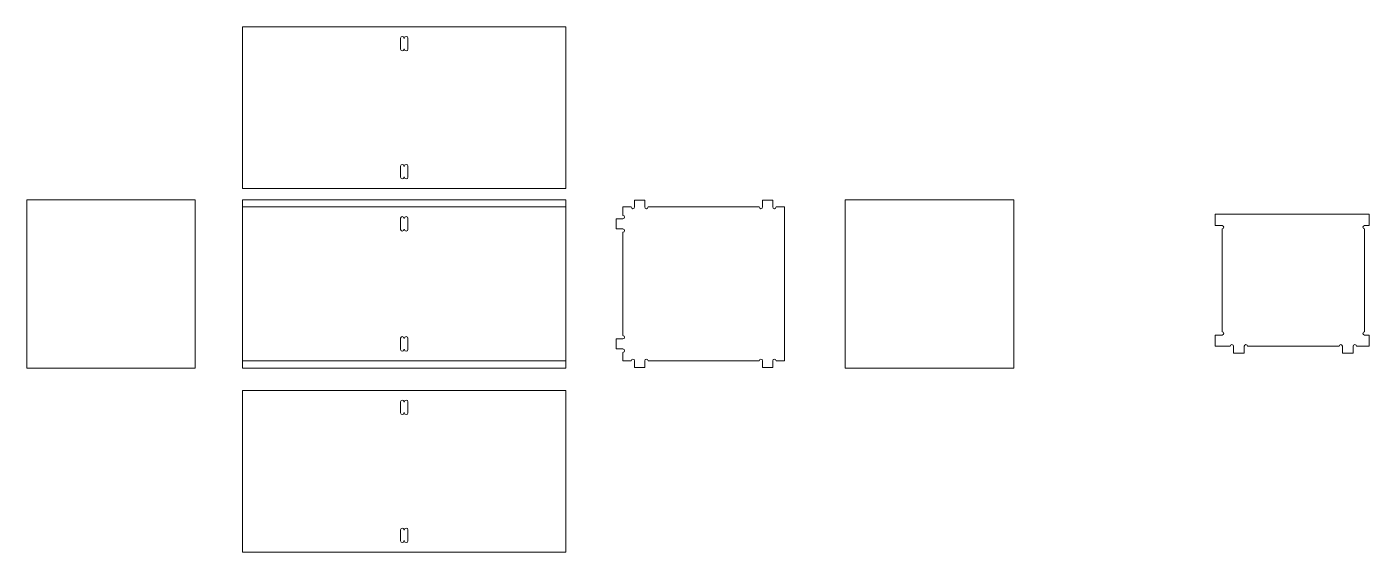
# Model space of a CAD drawing. Header units: millimetres. Extents: x -1744 to 2824, y -3870 to 2862.
# Drawn here: x -1195 to 1195, y -3870 to -2934 of the extents above; entities that cross this region are included whole.
import ezdxf

# ---------------------------------------------------------------- set-up
doc = ezdxf.new("R2010")
doc.units = ezdxf.units.MM
doc.header["$MEASUREMENT"] = 0
doc.layers.add('layer 1', color=7, linetype='Continuous')

msp = doc.modelspace()

# ---------------------------------------------------------------- linework, layer by layer
at = {"layer": 'layer 1', "color": 253, "lineweight": 20}
for points in [[(-1194.9022, -3542.1915), (-894.9022, -3542.1915), (-894.9022, -3242.1915), (-1194.9022, -3242.1915), (-1194.9022, -3542.1915)], [(262.3471, -3542.1915), (562.3471, -3542.1915), (562.3471, -3242.1915), (262.3471, -3242.1915), (262.3471, -3542.1915)]]:
    msp.add_lwpolyline(points, close=True, dxfattribs=at)
at = {"layer": 'layer 1', "color": 251, "lineweight": 20}
for points in [[(-810.9022, -3255.1915), (-234.902, -3255.1915), (-234.902, -3242.1915), (-810.9022, -3242.1915), (-810.9022, -3255.1915)], [(-810.9022, -3542.1915), (-234.902, -3542.1915), (-234.902, -3529.1915), (-810.9022, -3529.1915), (-810.9022, -3542.1915)]]:
    msp.add_lwpolyline(points, close=True, dxfattribs=at)
at = {"layer": 'layer 1', "color": 253, "lineweight": 20}
for points in [[(-810.9022, -2934.1915), (-810.9022, -2934.1915), (-234.902, -2934.1915), (-234.902, -2934.1915), (-234.902, -2934.1915), (-234.902, -2934.1915), (-234.902, -3222.1915), (-234.902, -3222.1915), (-234.902, -3222.1915), (-234.902, -3222.1915), (-810.9022, -3222.1915), (-810.9022, -3222.1915), (-810.9022, -3222.1915), (-810.9022, -3222.1915), (-810.9022, -2934.1915), (-810.9022, -2934.1915)], [(-810.9022, -3242.1915), (-810.9022, -3242.1915), (-234.902, -3242.1915), (-234.902, -3242.1915), (-234.902, -3242.1915), (-234.902, -3242.1915), (-234.902, -3542.1915), (-234.902, -3542.1915), (-234.902, -3542.1915), (-234.902, -3542.1915), (-810.9022, -3542.1915), (-810.9022, -3542.1915), (-810.9022, -3542.1915), (-810.9022, -3542.1915), (-810.9022, -3242.1915), (-810.9022, -3242.1915)], [(-810.9022, -3582.1915), (-810.9022, -3582.1915), (-234.902, -3582.1915), (-234.902, -3582.1915), (-234.902, -3582.1915), (-234.902, -3582.1915), (-234.902, -3870.1915), (-234.902, -3870.1915), (-234.902, -3870.1915), (-234.902, -3870.1915), (-810.9022, -3870.1915), (-810.9022, -3870.1915), (-810.9022, -3870.1915), (-810.9022, -3870.1915), (-810.9022, -3582.1915), (-810.9022, -3582.1915)]]:
    msp.add_open_spline(points, degree=3, knots=[0, 0, 0, 0, 0.2, 0.2, 0.2, 0.2, 0.4, 0.4, 0.4, 0.4, 0.6, 0.6, 0.6, 0.6, 1, 1, 1, 1], dxfattribs=at)
at = {"layer": 'layer 1', "color": 2, "lineweight": 20}
for points in [[(-523.4021, -2954.1915), (-523.4021, -2954.1915), (-522.4021, -2954.1915), (-522.4021, -2954.1915), (-522.4021, -2954.1915), (-522.4021, -2952.5346), (-521.059, -2951.1915), (-519.4021, -2951.1915), (-519.4021, -2951.1915), (-517.7452, -2951.1915), (-516.4021, -2952.5346), (-516.4021, -2954.1915), (-516.4021, -2954.1915), (-516.4021, -2954.1915), (-516.4021, -2974.1915), (-516.4021, -2974.1915), (-516.4021, -2974.1915), (-516.4021, -2975.8484), (-517.7452, -2977.1915), (-519.4021, -2977.1915), (-519.4021, -2977.1915), (-521.059, -2977.1915), (-522.4021, -2975.8484), (-522.4021, -2974.1915), (-522.4021, -2974.1915), (-522.4021, -2974.1915), (-523.4021, -2974.1915), (-523.4021, -2974.1915), (-523.4021, -2974.1915), (-523.4021, -2975.8484), (-524.7452, -2977.1915), (-526.4021, -2977.1915), (-526.4021, -2977.1915), (-528.059, -2977.1915), (-529.4021, -2975.8484), (-529.4021, -2974.1915), (-529.4021, -2974.1915), (-529.4021, -2974.1915), (-529.4021, -2954.1915), (-529.4021, -2954.1915), (-529.4021, -2954.1915), (-529.4021, -2952.5346), (-528.059, -2951.1915), (-526.4021, -2951.1915), (-526.4021, -2951.1915), (-524.7452, -2951.1915), (-523.4021, -2952.5346), (-523.4021, -2954.1915)], [(-523.4021, -3182.1915), (-523.4021, -3182.1915), (-522.4021, -3182.1915), (-522.4021, -3182.1915), (-522.4021, -3182.1915), (-522.4021, -3180.5346), (-521.059, -3179.1915), (-519.4021, -3179.1915), (-519.4021, -3179.1915), (-517.7452, -3179.1915), (-516.4021, -3180.5346), (-516.4021, -3182.1915), (-516.4021, -3182.1915), (-516.4021, -3182.1915), (-516.4021, -3202.1915), (-516.4021, -3202.1915), (-516.4021, -3202.1915), (-516.4021, -3203.8484), (-517.7452, -3205.1915), (-519.4021, -3205.1915), (-519.4021, -3205.1915), (-521.059, -3205.1915), (-522.4021, -3203.8484), (-522.4021, -3202.1915), (-522.4021, -3202.1915), (-522.4021, -3202.1915), (-523.4021, -3202.1915), (-523.4021, -3202.1915), (-523.4021, -3202.1915), (-523.4021, -3203.8484), (-524.7452, -3205.1915), (-526.4021, -3205.1915), (-526.4021, -3205.1915), (-528.059, -3205.1915), (-529.4021, -3203.8484), (-529.4021, -3202.1915), (-529.4021, -3202.1915), (-529.4021, -3202.1915), (-529.4021, -3182.1915), (-529.4021, -3182.1915), (-529.4021, -3182.1915), (-529.4021, -3180.5346), (-528.059, -3179.1915), (-526.4021, -3179.1915), (-526.4021, -3179.1915), (-524.7452, -3179.1915), (-523.4021, -3180.5346), (-523.4021, -3182.1915)], [(-523.4021, -3275.1915), (-523.4021, -3275.1915), (-522.4021, -3275.1915), (-522.4021, -3275.1915), (-522.4021, -3275.1915), (-522.4021, -3273.5346), (-521.059, -3272.1915), (-519.4021, -3272.1915), (-519.4021, -3272.1915), (-517.7452, -3272.1915), (-516.4021, -3273.5346), (-516.4021, -3275.1915), (-516.4021, -3275.1915), (-516.4021, -3275.1915), (-516.4021, -3295.1915), (-516.4021, -3295.1915), (-516.4021, -3295.1915), (-516.4021, -3296.8484), (-517.7452, -3298.1915), (-519.4021, -3298.1915), (-519.4021, -3298.1915), (-521.059, -3298.1915), (-522.4021, -3296.8484), (-522.4021, -3295.1915), (-522.4021, -3295.1915), (-522.4021, -3295.1915), (-523.4021, -3295.1915), (-523.4021, -3295.1915), (-523.4021, -3295.1915), (-523.4021, -3296.8484), (-524.7452, -3298.1915), (-526.4021, -3298.1915), (-526.4021, -3298.1915), (-528.059, -3298.1915), (-529.4021, -3296.8484), (-529.4021, -3295.1915), (-529.4021, -3295.1915), (-529.4021, -3295.1915), (-529.4021, -3275.1915), (-529.4021, -3275.1915), (-529.4021, -3275.1915), (-529.4021, -3273.5346), (-528.059, -3272.1915), (-526.4021, -3272.1915), (-526.4021, -3272.1915), (-524.7452, -3272.1915), (-523.4021, -3273.5346), (-523.4021, -3275.1915)], [(-523.4021, -3489.1915), (-523.4021, -3489.1915), (-522.4021, -3489.1915), (-522.4021, -3489.1915), (-522.4021, -3489.1915), (-522.4021, -3487.5346), (-521.059, -3486.1915), (-519.4021, -3486.1915), (-519.4021, -3486.1915), (-517.7452, -3486.1915), (-516.4021, -3487.5346), (-516.4021, -3489.1915), (-516.4021, -3489.1915), (-516.4021, -3489.1915), (-516.4021, -3509.1915), (-516.4021, -3509.1915), (-516.4021, -3509.1915), (-516.4021, -3510.8484), (-517.7452, -3512.1915), (-519.4021, -3512.1915), (-519.4021, -3512.1915), (-521.059, -3512.1915), (-522.4021, -3510.8484), (-522.4021, -3509.1915), (-522.4021, -3509.1915), (-522.4021, -3509.1915), (-523.4021, -3509.1915), (-523.4021, -3509.1915), (-523.4021, -3509.1915), (-523.4021, -3510.8484), (-524.7452, -3512.1915), (-526.4021, -3512.1915), (-526.4021, -3512.1915), (-528.059, -3512.1915), (-529.4021, -3510.8484), (-529.4021, -3509.1915), (-529.4021, -3509.1915), (-529.4021, -3509.1915), (-529.4021, -3489.1915), (-529.4021, -3489.1915), (-529.4021, -3489.1915), (-529.4021, -3487.5346), (-528.059, -3486.1915), (-526.4021, -3486.1915), (-526.4021, -3486.1915), (-524.7452, -3486.1915), (-523.4021, -3487.5346), (-523.4021, -3489.1915)], [(-523.4021, -3602.1915), (-523.4021, -3602.1915), (-522.4021, -3602.1915), (-522.4021, -3602.1915), (-522.4021, -3602.1915), (-522.4021, -3600.5346), (-521.059, -3599.1915), (-519.4021, -3599.1915), (-519.4021, -3599.1915), (-517.7452, -3599.1915), (-516.4021, -3600.5346), (-516.4021, -3602.1915), (-516.4021, -3602.1915), (-516.4021, -3602.1915), (-516.4021, -3622.1915), (-516.4021, -3622.1915), (-516.4021, -3622.1915), (-516.4021, -3623.8484), (-517.7452, -3625.1915), (-519.4021, -3625.1915), (-519.4021, -3625.1915), (-521.059, -3625.1915), (-522.4021, -3623.8484), (-522.4021, -3622.1915), (-522.4021, -3622.1915), (-522.4021, -3622.1915), (-523.4021, -3622.1915), (-523.4021, -3622.1915), (-523.4021, -3622.1915), (-523.4021, -3623.8484), (-524.7452, -3625.1915), (-526.4021, -3625.1915), (-526.4021, -3625.1915), (-528.059, -3625.1915), (-529.4021, -3623.8484), (-529.4021, -3622.1915), (-529.4021, -3622.1915), (-529.4021, -3622.1915), (-529.4021, -3602.1915), (-529.4021, -3602.1915), (-529.4021, -3602.1915), (-529.4021, -3600.5346), (-528.059, -3599.1915), (-526.4021, -3599.1915), (-526.4021, -3599.1915), (-524.7452, -3599.1915), (-523.4021, -3600.5346), (-523.4021, -3602.1915)], [(-523.4021, -3830.1915), (-523.4021, -3830.1915), (-522.4021, -3830.1915), (-522.4021, -3830.1915), (-522.4021, -3830.1915), (-522.4021, -3828.5346), (-521.059, -3827.1915), (-519.4021, -3827.1915), (-519.4021, -3827.1915), (-517.7452, -3827.1915), (-516.4021, -3828.5346), (-516.4021, -3830.1915), (-516.4021, -3830.1915), (-516.4021, -3830.1915), (-516.4021, -3850.1915), (-516.4021, -3850.1915), (-516.4021, -3850.1915), (-516.4021, -3851.8484), (-517.7452, -3853.1915), (-519.4021, -3853.1915), (-519.4021, -3853.1915), (-521.059, -3853.1915), (-522.4021, -3851.8484), (-522.4021, -3850.1915), (-522.4021, -3850.1915), (-522.4021, -3850.1915), (-523.4021, -3850.1915), (-523.4021, -3850.1915), (-523.4021, -3850.1915), (-523.4021, -3851.8484), (-524.7452, -3853.1915), (-526.4021, -3853.1915), (-526.4021, -3853.1915), (-528.059, -3853.1915), (-529.4021, -3851.8484), (-529.4021, -3850.1915), (-529.4021, -3850.1915), (-529.4021, -3850.1915), (-529.4021, -3830.1915), (-529.4021, -3830.1915), (-529.4021, -3830.1915), (-529.4021, -3828.5346), (-528.059, -3827.1915), (-526.4021, -3827.1915), (-526.4021, -3827.1915), (-524.7452, -3827.1915), (-523.4021, -3828.5346), (-523.4021, -3830.1915)]]:
    msp.add_open_spline(points, degree=3, knots=[0, 0, 0, 0, 0.076923077, 0.076923077, 0.076923077, 0.076923077, 0.153846154, 0.153846154, 0.153846154, 0.153846154, 0.230769231, 0.230769231, 0.230769231, 0.230769231, 0.307692308, 0.307692308, 0.307692308, 0.307692308, 0.384615385, 0.384615385, 0.384615385, 0.384615385, 0.461538462, 0.461538462, 0.461538462, 0.461538462, 0.538461538, 0.538461538, 0.538461538, 0.538461538, 0.615384615, 0.615384615, 0.615384615, 0.615384615, 0.692307692, 0.692307692, 0.692307692, 0.692307692, 0.769230769, 0.769230769, 0.769230769, 0.769230769, 0.846153846, 0.846153846, 0.846153846, 0.846153846, 1, 1, 1, 1], dxfattribs=at)
at = {"layer": 'layer 1', "color": 254, "lineweight": 20}
for points, knots in [([(-133.6529, -3255.1915), (-133.6529, -3255.1915), (-118.6529, -3255.1915), (-118.6529, -3255.1915), (-118.6529, -3255.1915), (-118.6529, -3256.8483), (-117.3097, -3258.1915), (-115.6529, -3258.1915), (-115.6529, -3258.1915), (-113.9961, -3258.1915), (-112.6529, -3256.8483), (-112.6529, -3255.1915), (-112.6529, -3255.1915), (-112.6529, -3255.1915), (-112.6529, -3243.1915), (-112.6529, -3243.1915), (-112.6529, -3243.1915), (-112.6529, -3243.1915), (-94.6529, -3243.1915), (-94.6529, -3243.1915), (-94.6529, -3243.1915), (-94.6529, -3243.1915), (-94.6529, -3255.1915), (-94.6529, -3255.1915), (-94.6529, -3255.1915), (-94.6529, -3256.8483), (-93.3097, -3258.1915), (-91.6529, -3258.1915), (-91.6529, -3258.1915), (-89.9961, -3258.1915), (-88.6529, -3256.8483), (-88.6529, -3255.1915), (-88.6529, -3255.1915), (-88.6529, -3255.1915), (109.3471, -3255.1915), (109.3471, -3255.1915), (109.3471, -3255.1915), (109.3471, -3256.8483), (110.6903, -3258.1915), (112.3471, -3258.1915), (112.3471, -3258.1915), (114.0039, -3258.1915), (115.3471, -3256.8483), (115.3471, -3255.1915), (115.3471, -3255.1915), (115.3471, -3255.1915), (115.3471, -3243.1915), (115.3471, -3243.1915), (115.3471, -3243.1915), (115.3471, -3243.1915), (133.3471, -3243.1915), (133.3471, -3243.1915), (133.3471, -3243.1915), (133.3471, -3243.1915), (133.3471, -3255.1915), (133.3471, -3255.1915), (133.3471, -3255.1915), (133.3471, -3256.8483), (134.6903, -3258.1915), (136.3471, -3258.1915), (136.3471, -3258.1915), (138.0039, -3258.1915), (139.3471, -3256.8483), (139.3471, -3255.1915), (139.3471, -3255.1915), (139.3471, -3255.1915), (154.3471, -3255.1915), (154.3471, -3255.1915), (154.3471, -3255.1915), (154.3471, -3255.1915), (154.3471, -3529.1915), (154.3471, -3529.1915), (154.3471, -3529.1915), (154.3471, -3529.1915), (139.3471, -3529.1915), (139.3471, -3529.1915), (139.3471, -3529.1915), (139.3471, -3527.5347), (138.0039, -3526.1915), (136.3471, -3526.1915), (136.3471, -3526.1915), (134.6903, -3526.1915), (133.3471, -3527.5347), (133.3471, -3529.1915), (133.3471, -3529.1915), (133.3471, -3529.1915), (133.3471, -3541.1915), (133.3471, -3541.1915), (133.3471, -3541.1915), (133.3471, -3541.1915), (115.3471, -3541.1915), (115.3471, -3541.1915), (115.3471, -3541.1915), (115.3471, -3541.1915), (115.3471, -3529.1915), (115.3471, -3529.1915), (115.3471, -3529.1915), (115.3471, -3527.5347), (114.0039, -3526.1915), (112.3471, -3526.1915), (112.3471, -3526.1915), (110.6903, -3526.1915), (109.3471, -3527.5347), (109.3471, -3529.1915), (109.3471, -3529.1915), (109.3471, -3529.1915), (-88.6529, -3529.1915), (-88.6529, -3529.1915), (-88.6529, -3529.1915), (-88.6529, -3527.5347), (-89.9961, -3526.1915), (-91.6529, -3526.1915), (-91.6529, -3526.1915), (-93.3097, -3526.1915), (-94.6529, -3527.5347), (-94.6529, -3529.1915), (-94.6529, -3529.1915), (-94.6529, -3529.1915), (-94.6529, -3541.1915), (-94.6529, -3541.1915), (-94.6529, -3541.1915), (-94.6529, -3541.1915), (-112.6529, -3541.1915), (-112.6529, -3541.1915), (-112.6529, -3541.1915), (-112.6529, -3541.1915), (-112.6529, -3529.1915), (-112.6529, -3529.1915), (-112.6529, -3529.1915), (-112.6529, -3527.5347), (-113.9961, -3526.1915), (-115.6529, -3526.1915), (-115.6529, -3526.1915), (-117.3097, -3526.1915), (-118.6529, -3527.5347), (-118.6529, -3529.1915), (-118.6529, -3529.1915), (-118.6529, -3529.1915), (-133.6529, -3529.1915), (-133.6529, -3529.1915), (-133.6529, -3529.1915), (-133.6529, -3529.1915), (-133.6529, -3514.1915), (-133.6529, -3514.1915), (-133.6529, -3514.1915), (-131.9961, -3514.1915), (-130.6529, -3512.8483), (-130.6529, -3511.1915), (-130.6529, -3511.1915), (-130.6529, -3509.5347), (-131.9961, -3508.1915), (-133.6529, -3508.1915), (-133.6529, -3508.1915), (-133.6529, -3508.1915), (-145.6529, -3508.1915), (-145.6529, -3508.1915), (-145.6529, -3508.1915), (-145.6529, -3508.1915), (-145.6529, -3490.1915), (-145.6529, -3490.1915), (-145.6529, -3490.1915), (-145.6529, -3490.1915), (-133.6529, -3490.1915), (-133.6529, -3490.1915), (-133.6529, -3490.1915), (-131.9961, -3490.1915), (-130.6529, -3488.8483), (-130.6529, -3487.1915), (-130.6529, -3487.1915), (-130.6529, -3485.5347), (-131.9961, -3484.1915), (-133.6529, -3484.1915), (-133.6529, -3484.1915), (-133.6529, -3484.1915), (-133.6529, -3300.1915), (-133.6529, -3300.1915), (-133.6529, -3300.1915), (-131.9961, -3300.1915), (-130.6529, -3298.8483), (-130.6529, -3297.1915), (-130.6529, -3297.1915), (-130.6529, -3295.5347), (-131.9961, -3294.1915), (-133.6529, -3294.1915), (-133.6529, -3294.1915), (-133.6529, -3294.1915), (-145.6529, -3294.1915), (-145.6529, -3294.1915), (-145.6529, -3294.1915), (-145.6529, -3294.1915), (-145.6529, -3276.1915), (-145.6529, -3276.1915), (-145.6529, -3276.1915), (-145.6529, -3276.1915), (-133.6529, -3276.1915), (-133.6529, -3276.1915), (-133.6529, -3276.1915), (-131.9961, -3276.1915), (-130.6529, -3274.8483), (-130.6529, -3273.1915), (-130.6529, -3273.1915), (-130.6529, -3271.5347), (-131.9961, -3270.1915), (-133.6529, -3270.1915), (-133.6529, -3270.1915), (-133.6529, -3270.1915), (-133.6529, -3255.1915), (-133.6529, -3255.1915)], [0, 0, 0, 0, 0.018867925, 0.018867925, 0.018867925, 0.018867925, 0.037735849, 0.037735849, 0.037735849, 0.037735849, 0.056603774, 0.056603774, 0.056603774, 0.056603774, 0.075471698, 0.075471698, 0.075471698, 0.075471698, 0.094339623, 0.094339623, 0.094339623, 0.094339623, 0.113207547, 0.113207547, 0.113207547, 0.113207547, 0.132075472, 0.132075472, 0.132075472, 0.132075472, 0.150943396, 0.150943396, 0.150943396, 0.150943396, 0.169811321, 0.169811321, 0.169811321, 0.169811321, 0.188679245, 0.188679245, 0.188679245, 0.188679245, 0.20754717, 0.20754717, 0.20754717, 0.20754717, 0.226415094, 0.226415094, 0.226415094, 0.226415094, 0.245283019, 0.245283019, 0.245283019, 0.245283019, 0.264150943, 0.264150943, 0.264150943, 0.264150943, 0.283018868, 0.283018868, 0.283018868, 0.283018868, 0.301886792, 0.301886792, 0.301886792, 0.301886792, 0.320754717, 0.320754717, 0.320754717, 0.320754717, 0.339622642, 0.339622642, 0.339622642, 0.339622642, 0.358490566, 0.358490566, 0.358490566, 0.358490566, 0.377358491, 0.377358491, 0.377358491, 0.377358491, 0.396226415, 0.396226415, 0.396226415, 0.396226415, 0.41509434, 0.41509434, 0.41509434, 0.41509434, 0.433962264, 0.433962264, 0.433962264, 0.433962264, 0.452830189, 0.452830189, 0.452830189, 0.452830189, 0.471698113, 0.471698113, 0.471698113, 0.471698113, 0.490566038, 0.490566038, 0.490566038, 0.490566038, 0.509433962, 0.509433962, 0.509433962, 0.509433962, 0.528301887, 0.528301887, 0.528301887, 0.528301887, 0.547169811, 0.547169811, 0.547169811, 0.547169811, 0.566037736, 0.566037736, 0.566037736, 0.566037736, 0.58490566, 0.58490566, 0.58490566, 0.58490566, 0.603773585, 0.603773585, 0.603773585, 0.603773585, 0.622641509, 0.622641509, 0.622641509, 0.622641509, 0.641509434, 0.641509434, 0.641509434, 0.641509434, 0.660377358, 0.660377358, 0.660377358, 0.660377358, 0.679245283, 0.679245283, 0.679245283, 0.679245283, 0.698113208, 0.698113208, 0.698113208, 0.698113208, 0.716981132, 0.716981132, 0.716981132, 0.716981132, 0.735849057, 0.735849057, 0.735849057, 0.735849057, 0.754716981, 0.754716981, 0.754716981, 0.754716981, 0.773584906, 0.773584906, 0.773584906, 0.773584906, 0.79245283, 0.79245283, 0.79245283, 0.79245283, 0.811320755, 0.811320755, 0.811320755, 0.811320755, 0.830188679, 0.830188679, 0.830188679, 0.830188679, 0.849056604, 0.849056604, 0.849056604, 0.849056604, 0.867924528, 0.867924528, 0.867924528, 0.867924528, 0.886792453, 0.886792453, 0.886792453, 0.886792453, 0.905660377, 0.905660377, 0.905660377, 0.905660377, 0.924528302, 0.924528302, 0.924528302, 0.924528302, 0.943396226, 0.943396226, 0.943396226, 0.943396226, 0.962264151, 0.962264151, 0.962264151, 0.962264151, 1, 1, 1, 1]), ([(1187.3652, -3268.1915), (1187.3652, -3268.1915), (933.3652, -3268.1915), (933.3652, -3268.1915), (933.3652, -3268.1915), (933.3652, -3268.1915), (921.3652, -3268.1915), (921.3652, -3268.1915), (921.3652, -3268.1915), (921.3652, -3268.1915), (921.3652, -3288.1915), (921.3652, -3288.1915), (921.3652, -3288.1915), (921.3652, -3288.1915), (933.3652, -3288.1915), (933.3652, -3288.1915), (933.3652, -3288.1915), (935.0496, -3288.1915), (936.4152, -3289.557), (936.4152, -3291.2415), (936.4152, -3291.2415), (936.4152, -3292.926), (935.0496, -3294.2915), (933.3652, -3294.2915), (933.3652, -3294.2915), (933.3652, -3294.2915), (933.3652, -3477.3415), (933.3652, -3477.3415), (933.3652, -3477.3415), (935.0496, -3477.3415), (936.4152, -3478.707), (936.4152, -3480.3915), (936.4152, -3480.3915), (936.4152, -3482.076), (935.0496, -3483.4415), (933.3652, -3483.4415), (933.3652, -3483.4415), (933.3652, -3483.4415), (921.3652, -3483.4415), (921.3652, -3483.4415), (921.3652, -3483.4415), (921.3652, -3483.4415), (921.3652, -3503.4415), (921.3652, -3503.4415), (921.3652, -3503.4415), (921.3652, -3503.4415), (933.3652, -3503.4415), (933.3652, -3503.4415), (933.3652, -3503.4415), (933.3652, -3503.4415), (947.7651, -3503.4415), (947.7651, -3503.4415), (947.7651, -3503.4415), (947.7651, -3501.757), (949.1307, -3500.3915), (950.8151, -3500.3915), (950.8151, -3500.3915), (952.4995, -3500.3915), (953.8651, -3501.757), (953.8651, -3503.4415), (953.8651, -3503.4415), (953.8651, -3503.4415), (953.8651, -3515.4415), (953.8651, -3515.4415), (953.8651, -3515.4415), (953.8651, -3515.4415), (972.8651, -3515.4415), (972.8651, -3515.4415), (972.8651, -3515.4415), (972.8651, -3515.4415), (972.8651, -3503.4415), (972.8651, -3503.4415), (972.8651, -3503.4415), (972.8651, -3501.757), (974.2307, -3500.3915), (975.9151, -3500.3915), (975.9151, -3500.3915), (977.5995, -3500.3915), (978.9651, -3501.757), (978.9651, -3503.4415), (978.9651, -3503.4415), (978.9651, -3503.4415), (1141.7652, -3503.4415), (1141.7652, -3503.4415), (1141.7652, -3503.4415), (1141.7652, -3501.757), (1143.1308, -3500.3915), (1144.8152, -3500.3915), (1144.8152, -3500.3915), (1146.4996, -3500.3915), (1147.8652, -3501.757), (1147.8652, -3503.4415), (1147.8652, -3503.4415), (1147.8652, -3503.4415), (1147.8652, -3515.4415), (1147.8652, -3515.4415), (1147.8652, -3515.4415), (1147.8652, -3515.4415), (1166.8652, -3515.4415), (1166.8652, -3515.4415), (1166.8652, -3515.4415), (1166.8652, -3515.4415), (1166.8652, -3503.4415), (1166.8652, -3503.4415), (1166.8652, -3503.4415), (1166.8652, -3501.757), (1168.2308, -3500.3915), (1169.9152, -3500.3915), (1169.9152, -3500.3915), (1171.5996, -3500.3915), (1172.9652, -3501.757), (1172.9652, -3503.4415), (1172.9652, -3503.4415), (1172.9652, -3503.4415), (1187.3652, -3503.4415), (1187.3652, -3503.4415), (1187.3652, -3503.4415), (1187.3652, -3503.4415), (1195.3652, -3503.4415), (1195.3652, -3503.4415), (1195.3652, -3503.4415), (1195.3652, -3503.4415), (1195.3652, -3483.4415), (1195.3652, -3483.4415), (1195.3652, -3483.4415), (1195.3652, -3483.4415), (1187.3652, -3483.4415), (1187.3652, -3483.4415), (1187.3652, -3483.4415), (1185.6808, -3483.4415), (1184.3152, -3482.076), (1184.3152, -3480.3915), (1184.3152, -3480.3915), (1184.3152, -3478.707), (1185.6808, -3477.3415), (1187.3652, -3477.3415), (1187.3652, -3477.3415), (1187.3652, -3477.3415), (1187.3652, -3294.2915), (1187.3652, -3294.2915), (1187.3652, -3294.2915), (1185.6808, -3294.2915), (1184.3152, -3292.926), (1184.3152, -3291.2415), (1184.3152, -3291.2415), (1184.3152, -3289.557), (1185.6808, -3288.1915), (1187.3652, -3288.1915), (1187.3652, -3288.1915), (1187.3652, -3288.1915), (1195.3652, -3288.1915), (1195.3652, -3288.1915), (1195.3652, -3288.1915), (1195.3652, -3288.1915), (1195.3652, -3268.1915), (1195.3652, -3268.1915), (1195.3652, -3268.1915), (1195.3652, -3268.1915), (1187.3652, -3268.1915), (1187.3652, -3268.1915)], [0, 0, 0, 0, 0.024390244, 0.024390244, 0.024390244, 0.024390244, 0.048780488, 0.048780488, 0.048780488, 0.048780488, 0.073170732, 0.073170732, 0.073170732, 0.073170732, 0.097560976, 0.097560976, 0.097560976, 0.097560976, 0.12195122, 0.12195122, 0.12195122, 0.12195122, 0.146341463, 0.146341463, 0.146341463, 0.146341463, 0.170731707, 0.170731707, 0.170731707, 0.170731707, 0.195121951, 0.195121951, 0.195121951, 0.195121951, 0.219512195, 0.219512195, 0.219512195, 0.219512195, 0.243902439, 0.243902439, 0.243902439, 0.243902439, 0.268292683, 0.268292683, 0.268292683, 0.268292683, 0.292682927, 0.292682927, 0.292682927, 0.292682927, 0.317073171, 0.317073171, 0.317073171, 0.317073171, 0.341463415, 0.341463415, 0.341463415, 0.341463415, 0.365853659, 0.365853659, 0.365853659, 0.365853659, 0.390243902, 0.390243902, 0.390243902, 0.390243902, 0.414634146, 0.414634146, 0.414634146, 0.414634146, 0.43902439, 0.43902439, 0.43902439, 0.43902439, 0.463414634, 0.463414634, 0.463414634, 0.463414634, 0.487804878, 0.487804878, 0.487804878, 0.487804878, 0.512195122, 0.512195122, 0.512195122, 0.512195122, 0.536585366, 0.536585366, 0.536585366, 0.536585366, 0.56097561, 0.56097561, 0.56097561, 0.56097561, 0.585365854, 0.585365854, 0.585365854, 0.585365854, 0.609756098, 0.609756098, 0.609756098, 0.609756098, 0.634146341, 0.634146341, 0.634146341, 0.634146341, 0.658536585, 0.658536585, 0.658536585, 0.658536585, 0.682926829, 0.682926829, 0.682926829, 0.682926829, 0.707317073, 0.707317073, 0.707317073, 0.707317073, 0.731707317, 0.731707317, 0.731707317, 0.731707317, 0.756097561, 0.756097561, 0.756097561, 0.756097561, 0.780487805, 0.780487805, 0.780487805, 0.780487805, 0.804878049, 0.804878049, 0.804878049, 0.804878049, 0.829268293, 0.829268293, 0.829268293, 0.829268293, 0.853658537, 0.853658537, 0.853658537, 0.853658537, 0.87804878, 0.87804878, 0.87804878, 0.87804878, 0.902439024, 0.902439024, 0.902439024, 0.902439024, 0.926829268, 0.926829268, 0.926829268, 0.926829268, 0.951219512, 0.951219512, 0.951219512, 0.951219512, 1, 1, 1, 1])]:
    msp.add_open_spline(points, degree=3, knots=knots, dxfattribs=at)

doc.saveas('drawing.dxf')
